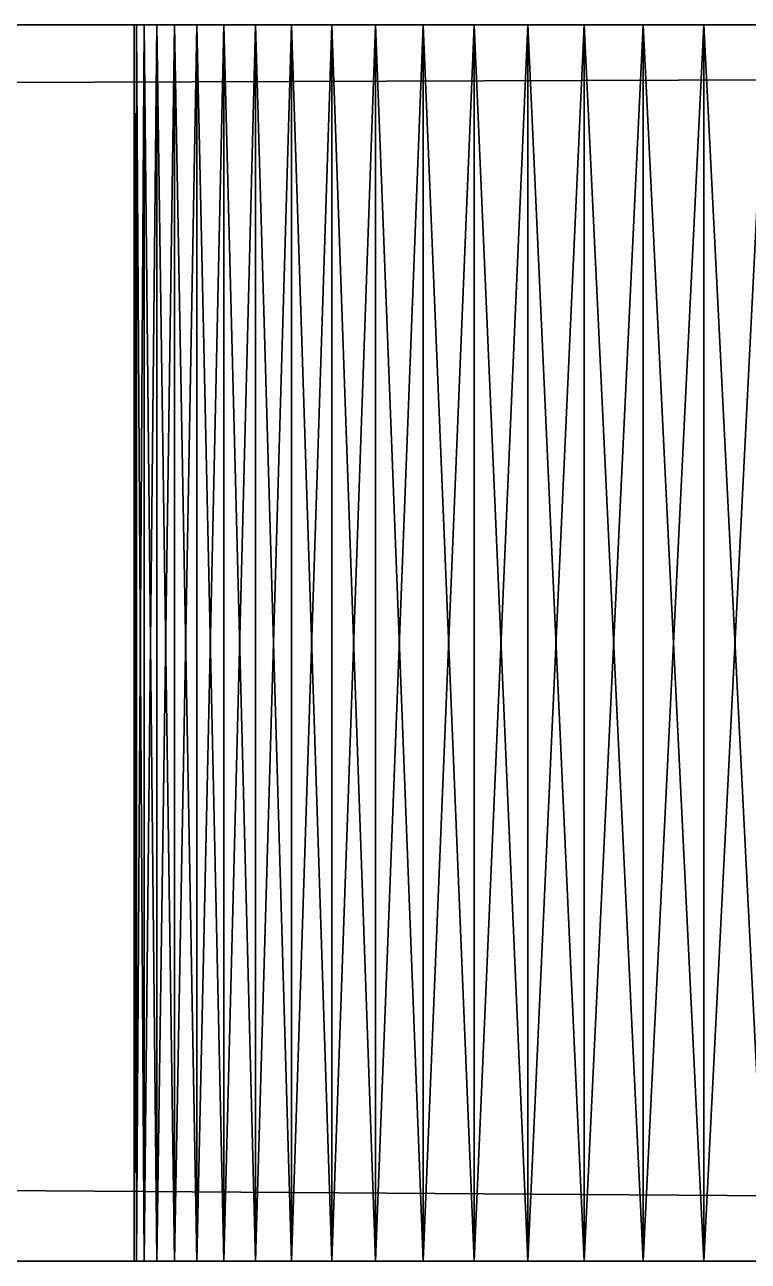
# Model space of a CAD drawing. Extents: x -23571 to -21677, y -4615 to -3990.
# Drawn here: x -21761.49 to -21757.98, y -4267.38 to -4261.38 of the extents above; entities that cross this region are included whole.
import ezdxf

# ---------------------------------------------------------------- set-up
doc = ezdxf.new("R2010")
doc.units = 0
doc.header["$MEASUREMENT"] = 0
doc.layers.add('ARCHITEKTURA_OBECN_', color=7, linetype='CONTINUOUS')

# ---------------------------------------------------------------- blocks, each defined once
blk = doc.blocks.new('*X4')
at = {"layer": 'ARCHITEKTURA_OBECN_', "color": 0, "linetype": 'Continuous'}
mesh = blk.add_polyface(dxfattribs=at)
corners = [(-21755.7227, -4261.3807, -230.6795), (-21756.025, -4261.3807, -230.5943), (-21713.9588, -4261.3807, -214.4837), (-21756.3331, -4261.3807, -230.533), (-21756.645, -4261.3807, -230.4961), (-21756.9588, -4261.3807, -230.4837), (-21757.2726, -4261.3807, -230.4961), (-21757.5845, -4261.3807, -230.533), (-21757.8926, -4261.3807, -230.5943), (-21758.1949, -4261.3807, -230.6795), (-22544.9588, -4261.3807, -214.4837), (-21758.4895, -4261.3807, -230.7882), (-21758.7748, -4261.3807, -230.9197), (-21759.0488, -4261.3807, -231.0732), (-21759.3099, -4261.3807, -231.2477), (-21759.5566, -4261.3807, -231.4421), (-21759.7872, -4261.3807, -231.6553), (-21760.0004, -4261.3807, -231.8859), (-21760.1949, -4261.3807, -232.1326), (-21760.3693, -4261.3807, -232.3937), (-21760.5228, -4261.3807, -232.6678), (-21760.6543, -4261.3807, -232.953), (-21760.763, -4261.3807, -233.2477), (-21760.8483, -4261.3807, -233.5499), (-21760.9095, -4261.3807, -233.858), (-21760.9465, -4261.3807, -234.1699), (-22544.9588, -4261.3807, -216.4837), (-21760.9588, -4261.3807, -234.4837), (-23450.9588, -4261.3807, -254.4837), (-21760.9465, -4261.3807, -234.7976), (-21760.9095, -4261.3807, -235.1095), (-21760.8483, -4261.3807, -235.4175), (-21760.763, -4261.3807, -235.7198), (-21760.6543, -4261.3807, -236.0145), (-21760.5228, -4261.3807, -236.2997), (-21760.3693, -4261.3807, -236.5737), (-21760.1949, -4261.3807, -236.8349), (-21760.0004, -4261.3807, -237.0815), (-21759.7872, -4261.3807, -237.3122), (-21759.5566, -4261.3807, -237.5254), (-21759.3099, -4261.3807, -237.7198), (-21759.0488, -4261.3807, -237.8943), (-21758.7748, -4261.3807, -238.0478), (-21758.4895, -4261.3807, -238.1792), (-21758.1949, -4261.3807, -238.288), (-21757.8926, -4261.3807, -238.3732), (-21757.5845, -4261.3807, -238.4345), (-21757.2726, -4261.3807, -238.4714), (-21678.9588, -4261.3807, -254.4837)]
mesh.append_faces([[corners[k] for k in face] for face in [(26, 27, 28)]], dxfattribs={"vtx0": -1, "vtx1": -1, "vtx2": -1, "color": 0})
mesh.append_faces([[corners[k] for k in face] for face in [(10, 25, 27), (47, 48, 28)]], dxfattribs={"vtx0": -1, "vtx2": -1, "color": 0})
mesh.append_faces([[corners[k] for k in face] for face in [(0, 1, 2), (1, 3, 2), (3, 4, 2), (4, 5, 2), (5, 6, 2), (6, 7, 2), (7, 8, 2), (8, 9, 2), (10, 2, 9), (9, 11, 10), (11, 12, 10), (12, 13, 10), (13, 14, 10), (14, 15, 10), (15, 16, 10), (16, 17, 10), (17, 18, 10), (18, 19, 10), (19, 20, 10), (20, 21, 10), (21, 22, 10), (22, 23, 10), (23, 24, 10), (24, 25, 10), (26, 10, 27), (27, 29, 28), (29, 30, 28), (30, 31, 28), (31, 32, 28), (32, 33, 28), (33, 34, 28), (34, 35, 28), (35, 36, 28), (36, 37, 28), (37, 38, 28), (38, 39, 28), (39, 40, 28), (40, 41, 28), (41, 42, 28), (42, 43, 28), (43, 44, 28), (44, 45, 28), (45, 46, 28), (46, 47, 28)]], dxfattribs={"vtx1": -1, "vtx2": -1, "color": 0})
mesh = blk.add_polyface(dxfattribs=at)
corners = [(-21678.9588, -4261.3807, -254.4837), (-21678.9588, -4267.3807, -254.4837), (-23450.9588, -4267.3807, -254.4837), (-23450.9588, -4261.3807, -254.4837)]
mesh.append_faces([[corners[k] for k in face] for face in [(3, 0, 2)]], dxfattribs={"vtx1": -1, "color": 0})
mesh.append_faces([[corners[k] for k in face] for face in [(0, 1, 2)]], dxfattribs={"vtx2": -1, "color": 0})
mesh = blk.add_polyface(dxfattribs=at)
corners = [(-22544.9588, -4261.3807, -214.4837), (-22544.9588, -4267.3807, -214.4837), (-21713.9588, -4267.3807, -214.4837), (-21713.9588, -4261.3807, -214.4837)]
mesh.append_faces([[corners[k] for k in face] for face in [(3, 0, 2)]], dxfattribs={"vtx1": -1, "color": 0})
mesh.append_faces([[corners[k] for k in face] for face in [(0, 1, 2)]], dxfattribs={"vtx2": -1, "color": 0})
mesh = blk.add_polyface(dxfattribs=at)
corners = [(-21760.9465, -4267.3807, -234.1699), (-21760.9588, -4267.3807, -234.4837), (-21760.9588, -4261.3807, -234.4837), (-21760.9465, -4261.3807, -234.1699)]
mesh.append_faces([[corners[k] for k in face] for face in [(3, 0, 2)]], dxfattribs={"vtx1": -1, "color": 0})
mesh.append_faces([[corners[k] for k in face] for face in [(0, 1, 2)]], dxfattribs={"vtx2": -1, "color": 0})
mesh = blk.add_polyface(dxfattribs=at)
corners = [(-21760.9588, -4267.3807, -234.4837), (-21760.9465, -4267.3807, -234.7976), (-21760.9465, -4261.3807, -234.7976), (-21760.9588, -4261.3807, -234.4837)]
mesh.append_faces([[corners[k] for k in face] for face in [(3, 0, 2)]], dxfattribs={"vtx1": -1, "color": 0})
mesh.append_faces([[corners[k] for k in face] for face in [(0, 1, 2)]], dxfattribs={"vtx2": -1, "color": 0})
mesh = blk.add_polyface(dxfattribs=at)
corners = [(-21760.9095, -4267.3807, -233.858), (-21760.9465, -4267.3807, -234.1699), (-21760.9465, -4261.3807, -234.1699), (-21760.9095, -4261.3807, -233.858)]
mesh.append_faces([[corners[k] for k in face] for face in [(3, 0, 2)]], dxfattribs={"vtx1": -1, "color": 0})
mesh.append_faces([[corners[k] for k in face] for face in [(0, 1, 2)]], dxfattribs={"vtx2": -1, "color": 0})
mesh = blk.add_polyface(dxfattribs=at)
corners = [(-21760.9465, -4267.3807, -234.7976), (-21760.9095, -4267.3807, -235.1095), (-21760.9095, -4261.3807, -235.1095), (-21760.9465, -4261.3807, -234.7976)]
mesh.append_faces([[corners[k] for k in face] for face in [(3, 0, 2)]], dxfattribs={"vtx1": -1, "color": 0})
mesh.append_faces([[corners[k] for k in face] for face in [(0, 1, 2)]], dxfattribs={"vtx2": -1, "color": 0})
mesh = blk.add_polyface(dxfattribs=at)
corners = [(-21760.8483, -4267.3807, -233.5499), (-21760.9095, -4267.3807, -233.858), (-21760.9095, -4261.3807, -233.858), (-21760.8483, -4261.3807, -233.5499)]
mesh.append_faces([[corners[k] for k in face] for face in [(3, 0, 2)]], dxfattribs={"vtx1": -1, "color": 0})
mesh.append_faces([[corners[k] for k in face] for face in [(0, 1, 2)]], dxfattribs={"vtx2": -1, "color": 0})
mesh = blk.add_polyface(dxfattribs=at)
corners = [(-21760.9095, -4267.3807, -235.1095), (-21760.8483, -4267.3807, -235.4175), (-21760.8483, -4261.3807, -235.4175), (-21760.9095, -4261.3807, -235.1095)]
mesh.append_faces([[corners[k] for k in face] for face in [(3, 0, 2)]], dxfattribs={"vtx1": -1, "color": 0})
mesh.append_faces([[corners[k] for k in face] for face in [(0, 1, 2)]], dxfattribs={"vtx2": -1, "color": 0})
mesh = blk.add_polyface(dxfattribs=at)
corners = [(-21760.763, -4267.3807, -233.2477), (-21760.8483, -4267.3807, -233.5499), (-21760.8483, -4261.3807, -233.5499), (-21760.763, -4261.3807, -233.2477)]
mesh.append_faces([[corners[k] for k in face] for face in [(3, 0, 2)]], dxfattribs={"vtx1": -1, "color": 0})
mesh.append_faces([[corners[k] for k in face] for face in [(0, 1, 2)]], dxfattribs={"vtx2": -1, "color": 0})
mesh = blk.add_polyface(dxfattribs=at)
corners = [(-21760.8483, -4267.3807, -235.4175), (-21760.763, -4267.3807, -235.7198), (-21760.763, -4261.3807, -235.7198), (-21760.8483, -4261.3807, -235.4175)]
mesh.append_faces([[corners[k] for k in face] for face in [(3, 0, 2)]], dxfattribs={"vtx1": -1, "color": 0})
mesh.append_faces([[corners[k] for k in face] for face in [(0, 1, 2)]], dxfattribs={"vtx2": -1, "color": 0})
mesh = blk.add_polyface(dxfattribs=at)
corners = [(-21760.6543, -4267.3807, -232.953), (-21760.763, -4267.3807, -233.2477), (-21760.763, -4261.3807, -233.2477), (-21760.6543, -4261.3807, -232.953)]
mesh.append_faces([[corners[k] for k in face] for face in [(3, 0, 2)]], dxfattribs={"vtx1": -1, "color": 0})
mesh.append_faces([[corners[k] for k in face] for face in [(0, 1, 2)]], dxfattribs={"vtx2": -1, "color": 0})
mesh = blk.add_polyface(dxfattribs=at)
corners = [(-21760.763, -4267.3807, -235.7198), (-21760.6543, -4267.3807, -236.0145), (-21760.6543, -4261.3807, -236.0145), (-21760.763, -4261.3807, -235.7198)]
mesh.append_faces([[corners[k] for k in face] for face in [(3, 0, 2)]], dxfattribs={"vtx1": -1, "color": 0})
mesh.append_faces([[corners[k] for k in face] for face in [(0, 1, 2)]], dxfattribs={"vtx2": -1, "color": 0})
mesh = blk.add_polyface(dxfattribs=at)
corners = [(-21760.5228, -4267.3807, -232.6678), (-21760.6543, -4267.3807, -232.953), (-21760.6543, -4261.3807, -232.953), (-21760.5228, -4261.3807, -232.6678)]
mesh.append_faces([[corners[k] for k in face] for face in [(3, 0, 2)]], dxfattribs={"vtx1": -1, "color": 0})
mesh.append_faces([[corners[k] for k in face] for face in [(0, 1, 2)]], dxfattribs={"vtx2": -1, "color": 0})
mesh = blk.add_polyface(dxfattribs=at)
corners = [(-21760.6543, -4267.3807, -236.0145), (-21760.5228, -4267.3807, -236.2997), (-21760.5228, -4261.3807, -236.2997), (-21760.6543, -4261.3807, -236.0145)]
mesh.append_faces([[corners[k] for k in face] for face in [(3, 0, 2)]], dxfattribs={"vtx1": -1, "color": 0})
mesh.append_faces([[corners[k] for k in face] for face in [(0, 1, 2)]], dxfattribs={"vtx2": -1, "color": 0})
mesh = blk.add_polyface(dxfattribs=at)
corners = [(-21760.3693, -4267.3807, -232.3937), (-21760.5228, -4267.3807, -232.6678), (-21760.5228, -4261.3807, -232.6678), (-21760.3693, -4261.3807, -232.3937)]
mesh.append_faces([[corners[k] for k in face] for face in [(3, 0, 2)]], dxfattribs={"vtx1": -1, "color": 0})
mesh.append_faces([[corners[k] for k in face] for face in [(0, 1, 2)]], dxfattribs={"vtx2": -1, "color": 0})
mesh = blk.add_polyface(dxfattribs=at)
corners = [(-21760.5228, -4267.3807, -236.2997), (-21760.3693, -4267.3807, -236.5737), (-21760.3693, -4261.3807, -236.5737), (-21760.5228, -4261.3807, -236.2997)]
mesh.append_faces([[corners[k] for k in face] for face in [(3, 0, 2)]], dxfattribs={"vtx1": -1, "color": 0})
mesh.append_faces([[corners[k] for k in face] for face in [(0, 1, 2)]], dxfattribs={"vtx2": -1, "color": 0})
mesh = blk.add_polyface(dxfattribs=at)
corners = [(-21760.1949, -4267.3807, -232.1326), (-21760.3693, -4267.3807, -232.3937), (-21760.3693, -4261.3807, -232.3937), (-21760.1949, -4261.3807, -232.1326)]
mesh.append_faces([[corners[k] for k in face] for face in [(3, 0, 2)]], dxfattribs={"vtx1": -1, "color": 0})
mesh.append_faces([[corners[k] for k in face] for face in [(0, 1, 2)]], dxfattribs={"vtx2": -1, "color": 0})
mesh = blk.add_polyface(dxfattribs=at)
corners = [(-21760.3693, -4267.3807, -236.5737), (-21760.1949, -4267.3807, -236.8349), (-21760.1949, -4261.3807, -236.8349), (-21760.3693, -4261.3807, -236.5737)]
mesh.append_faces([[corners[k] for k in face] for face in [(3, 0, 2)]], dxfattribs={"vtx1": -1, "color": 0})
mesh.append_faces([[corners[k] for k in face] for face in [(0, 1, 2)]], dxfattribs={"vtx2": -1, "color": 0})
mesh = blk.add_polyface(dxfattribs=at)
corners = [(-21760.0004, -4267.3807, -231.8859), (-21760.1949, -4267.3807, -232.1326), (-21760.1949, -4261.3807, -232.1326), (-21760.0004, -4261.3807, -231.8859)]
mesh.append_faces([[corners[k] for k in face] for face in [(3, 0, 2)]], dxfattribs={"vtx1": -1, "color": 0})
mesh.append_faces([[corners[k] for k in face] for face in [(0, 1, 2)]], dxfattribs={"vtx2": -1, "color": 0})
mesh = blk.add_polyface(dxfattribs=at)
corners = [(-21760.1949, -4267.3807, -236.8349), (-21760.0004, -4267.3807, -237.0815), (-21760.0004, -4261.3807, -237.0815), (-21760.1949, -4261.3807, -236.8349)]
mesh.append_faces([[corners[k] for k in face] for face in [(3, 0, 2)]], dxfattribs={"vtx1": -1, "color": 0})
mesh.append_faces([[corners[k] for k in face] for face in [(0, 1, 2)]], dxfattribs={"vtx2": -1, "color": 0})
mesh = blk.add_polyface(dxfattribs=at)
corners = [(-21759.7872, -4267.3807, -231.6553), (-21760.0004, -4267.3807, -231.8859), (-21760.0004, -4261.3807, -231.8859), (-21759.7872, -4261.3807, -231.6553)]
mesh.append_faces([[corners[k] for k in face] for face in [(3, 0, 2)]], dxfattribs={"vtx1": -1, "color": 0})
mesh.append_faces([[corners[k] for k in face] for face in [(0, 1, 2)]], dxfattribs={"vtx2": -1, "color": 0})
mesh = blk.add_polyface(dxfattribs=at)
corners = [(-21760.0004, -4267.3807, -237.0815), (-21759.7872, -4267.3807, -237.3122), (-21759.7872, -4261.3807, -237.3122), (-21760.0004, -4261.3807, -237.0815)]
mesh.append_faces([[corners[k] for k in face] for face in [(3, 0, 2)]], dxfattribs={"vtx1": -1, "color": 0})
mesh.append_faces([[corners[k] for k in face] for face in [(0, 1, 2)]], dxfattribs={"vtx2": -1, "color": 0})
mesh = blk.add_polyface(dxfattribs=at)
corners = [(-21759.5566, -4267.3807, -231.4421), (-21759.7872, -4267.3807, -231.6553), (-21759.7872, -4261.3807, -231.6553), (-21759.5566, -4261.3807, -231.4421)]
mesh.append_faces([[corners[k] for k in face] for face in [(3, 0, 2)]], dxfattribs={"vtx1": -1, "color": 0})
mesh.append_faces([[corners[k] for k in face] for face in [(0, 1, 2)]], dxfattribs={"vtx2": -1, "color": 0})
mesh = blk.add_polyface(dxfattribs=at)
corners = [(-21759.7872, -4267.3807, -237.3122), (-21759.5566, -4267.3807, -237.5254), (-21759.5566, -4261.3807, -237.5254), (-21759.7872, -4261.3807, -237.3122)]
mesh.append_faces([[corners[k] for k in face] for face in [(3, 0, 2)]], dxfattribs={"vtx1": -1, "color": 0})
mesh.append_faces([[corners[k] for k in face] for face in [(0, 1, 2)]], dxfattribs={"vtx2": -1, "color": 0})
mesh = blk.add_polyface(dxfattribs=at)
corners = [(-21759.3099, -4267.3807, -231.2477), (-21759.5566, -4267.3807, -231.4421), (-21759.5566, -4261.3807, -231.4421), (-21759.3099, -4261.3807, -231.2477)]
mesh.append_faces([[corners[k] for k in face] for face in [(3, 0, 2)]], dxfattribs={"vtx1": -1, "color": 0})
mesh.append_faces([[corners[k] for k in face] for face in [(0, 1, 2)]], dxfattribs={"vtx2": -1, "color": 0})
mesh = blk.add_polyface(dxfattribs=at)
corners = [(-21759.5566, -4267.3807, -237.5254), (-21759.3099, -4267.3807, -237.7198), (-21759.3099, -4261.3807, -237.7198), (-21759.5566, -4261.3807, -237.5254)]
mesh.append_faces([[corners[k] for k in face] for face in [(3, 0, 2)]], dxfattribs={"vtx1": -1, "color": 0})
mesh.append_faces([[corners[k] for k in face] for face in [(0, 1, 2)]], dxfattribs={"vtx2": -1, "color": 0})
mesh = blk.add_polyface(dxfattribs=at)
corners = [(-21759.0488, -4267.3807, -231.0732), (-21759.3099, -4267.3807, -231.2477), (-21759.3099, -4261.3807, -231.2477), (-21759.0488, -4261.3807, -231.0732)]
mesh.append_faces([[corners[k] for k in face] for face in [(3, 0, 2)]], dxfattribs={"vtx1": -1, "color": 0})
mesh.append_faces([[corners[k] for k in face] for face in [(0, 1, 2)]], dxfattribs={"vtx2": -1, "color": 0})
mesh = blk.add_polyface(dxfattribs=at)
corners = [(-21759.3099, -4267.3807, -237.7198), (-21759.0488, -4267.3807, -237.8943), (-21759.0488, -4261.3807, -237.8943), (-21759.3099, -4261.3807, -237.7198)]
mesh.append_faces([[corners[k] for k in face] for face in [(3, 0, 2)]], dxfattribs={"vtx1": -1, "color": 0})
mesh.append_faces([[corners[k] for k in face] for face in [(0, 1, 2)]], dxfattribs={"vtx2": -1, "color": 0})
mesh = blk.add_polyface(dxfattribs=at)
corners = [(-21758.7748, -4267.3807, -230.9197), (-21759.0488, -4267.3807, -231.0732), (-21759.0488, -4261.3807, -231.0732), (-21758.7748, -4261.3807, -230.9197)]
mesh.append_faces([[corners[k] for k in face] for face in [(3, 0, 2)]], dxfattribs={"vtx1": -1, "color": 0})
mesh.append_faces([[corners[k] for k in face] for face in [(0, 1, 2)]], dxfattribs={"vtx2": -1, "color": 0})
mesh = blk.add_polyface(dxfattribs=at)
corners = [(-21759.0488, -4267.3807, -237.8943), (-21758.7748, -4267.3807, -238.0478), (-21758.7748, -4261.3807, -238.0478), (-21759.0488, -4261.3807, -237.8943)]
mesh.append_faces([[corners[k] for k in face] for face in [(3, 0, 2)]], dxfattribs={"vtx1": -1, "color": 0})
mesh.append_faces([[corners[k] for k in face] for face in [(0, 1, 2)]], dxfattribs={"vtx2": -1, "color": 0})
mesh = blk.add_polyface(dxfattribs=at)
corners = [(-21758.4895, -4267.3807, -230.7882), (-21758.7748, -4267.3807, -230.9197), (-21758.7748, -4261.3807, -230.9197), (-21758.4895, -4261.3807, -230.7882)]
mesh.append_faces([[corners[k] for k in face] for face in [(3, 0, 2)]], dxfattribs={"vtx1": -1, "color": 0})
mesh.append_faces([[corners[k] for k in face] for face in [(0, 1, 2)]], dxfattribs={"vtx2": -1, "color": 0})
mesh = blk.add_polyface(dxfattribs=at)
corners = [(-21758.7748, -4267.3807, -238.0478), (-21758.4895, -4267.3807, -238.1792), (-21758.4895, -4261.3807, -238.1792), (-21758.7748, -4261.3807, -238.0478)]
mesh.append_faces([[corners[k] for k in face] for face in [(3, 0, 2)]], dxfattribs={"vtx1": -1, "color": 0})
mesh.append_faces([[corners[k] for k in face] for face in [(0, 1, 2)]], dxfattribs={"vtx2": -1, "color": 0})
mesh = blk.add_polyface(dxfattribs=at)
corners = [(-21758.1949, -4267.3807, -230.6795), (-21758.4895, -4267.3807, -230.7882), (-21758.4895, -4261.3807, -230.7882), (-21758.1949, -4261.3807, -230.6795)]
mesh.append_faces([[corners[k] for k in face] for face in [(3, 0, 2)]], dxfattribs={"vtx1": -1, "color": 0})
mesh.append_faces([[corners[k] for k in face] for face in [(0, 1, 2)]], dxfattribs={"vtx2": -1, "color": 0})
mesh = blk.add_polyface(dxfattribs=at)
corners = [(-21758.4895, -4267.3807, -238.1792), (-21758.1949, -4267.3807, -238.288), (-21758.1949, -4261.3807, -238.288), (-21758.4895, -4261.3807, -238.1792)]
mesh.append_faces([[corners[k] for k in face] for face in [(3, 0, 2)]], dxfattribs={"vtx1": -1, "color": 0})
mesh.append_faces([[corners[k] for k in face] for face in [(0, 1, 2)]], dxfattribs={"vtx2": -1, "color": 0})
mesh = blk.add_polyface(dxfattribs=at)
corners = [(-21757.8926, -4267.3807, -230.5943), (-21758.1949, -4267.3807, -230.6795), (-21758.1949, -4261.3807, -230.6795), (-21757.8926, -4261.3807, -230.5943)]
mesh.append_faces([[corners[k] for k in face] for face in [(3, 0, 2)]], dxfattribs={"vtx1": -1, "color": 0})
mesh.append_faces([[corners[k] for k in face] for face in [(0, 1, 2)]], dxfattribs={"vtx2": -1, "color": 0})
mesh = blk.add_polyface(dxfattribs=at)
corners = [(-21758.1949, -4267.3807, -238.288), (-21757.8926, -4267.3807, -238.3732), (-21757.8926, -4261.3807, -238.3732), (-21758.1949, -4261.3807, -238.288)]
mesh.append_faces([[corners[k] for k in face] for face in [(3, 0, 2)]], dxfattribs={"vtx1": -1, "color": 0})
mesh.append_faces([[corners[k] for k in face] for face in [(0, 1, 2)]], dxfattribs={"vtx2": -1, "color": 0})
mesh = blk.add_polyface(dxfattribs=at)
corners = [(-22544.9588, -4267.3807, -216.4837), (-21678.9588, -4267.3807, -254.4837), (-21757.8926, -4267.3807, -238.3732), (-21758.1949, -4267.3807, -238.288), (-21758.4895, -4267.3807, -238.1792), (-21758.7748, -4267.3807, -238.0478), (-21759.0488, -4267.3807, -237.8943), (-21759.3099, -4267.3807, -237.7198), (-21759.5566, -4267.3807, -237.5254), (-21759.7872, -4267.3807, -237.3122), (-21760.0004, -4267.3807, -237.0815), (-21760.1949, -4267.3807, -236.8349), (-21760.3693, -4267.3807, -236.5737), (-21760.5228, -4267.3807, -236.2997), (-21760.6543, -4267.3807, -236.0145), (-21760.763, -4267.3807, -235.7198), (-21760.8483, -4267.3807, -235.4175), (-21760.9095, -4267.3807, -235.1095), (-21760.9465, -4267.3807, -234.7976), (-21760.9588, -4267.3807, -234.4837), (-22544.9588, -4267.3807, -214.4837), (-21760.9465, -4267.3807, -234.1699), (-21760.9095, -4267.3807, -233.858), (-21760.8483, -4267.3807, -233.5499), (-21760.763, -4267.3807, -233.2477), (-21760.6543, -4267.3807, -232.953), (-21760.5228, -4267.3807, -232.6678), (-21760.3693, -4267.3807, -232.3937), (-21760.1949, -4267.3807, -232.1326), (-21760.0004, -4267.3807, -231.8859), (-21759.7872, -4267.3807, -231.6553), (-21759.5566, -4267.3807, -231.4421), (-21759.3099, -4267.3807, -231.2477), (-21759.0488, -4267.3807, -231.0732), (-21758.7748, -4267.3807, -230.9197), (-21758.4895, -4267.3807, -230.7882), (-21758.1949, -4267.3807, -230.6795), (-21757.8926, -4267.3807, -230.5943), (-21713.9588, -4267.3807, -214.4837), (-21757.5845, -4267.3807, -230.533), (-21757.2726, -4267.3807, -230.4961), (-21756.9588, -4267.3807, -230.4837), (-21756.645, -4267.3807, -230.4961), (-21756.3331, -4267.3807, -230.533), (-21756.025, -4267.3807, -230.5943), (-21755.7227, -4267.3807, -230.6795), (-21755.4281, -4267.3807, -230.7882), (-21713.9588, -4267.3807, -216.4837), (-22584.9588, -4267.3807, -216.4837), (-23450.9588, -4267.3807, -254.4837)]
mesh.append_faces([[corners[k] for k in face] for face in [(0, 1, 2)]], dxfattribs={"vtx0": -1, "vtx1": -1, "vtx2": -1, "color": 0})
mesh.append_faces([[corners[k] for k in face] for face in [(19, 20, 0), (37, 38, 20), (48, 49, 1)]], dxfattribs={"vtx0": -1, "vtx2": -1, "color": 0})
mesh.append_faces([[corners[k] for k in face] for face in [(2, 3, 0), (3, 4, 0), (4, 5, 0), (5, 6, 0), (6, 7, 0), (7, 8, 0), (8, 9, 0), (9, 10, 0), (10, 11, 0), (11, 12, 0), (12, 13, 0), (13, 14, 0), (14, 15, 0), (15, 16, 0), (16, 17, 0), (17, 18, 0), (18, 19, 0), (19, 21, 20), (21, 22, 20), (22, 23, 20), (23, 24, 20), (24, 25, 20), (25, 26, 20), (26, 27, 20), (27, 28, 20), (28, 29, 20), (29, 30, 20), (30, 31, 20), (31, 32, 20), (32, 33, 20), (33, 34, 20), (34, 35, 20), (35, 36, 20), (36, 37, 20), (37, 39, 38), (39, 40, 38), (40, 41, 38), (41, 42, 38), (42, 43, 38), (43, 44, 38), (44, 45, 38), (45, 46, 47), (0, 48, 1)]], dxfattribs={"vtx1": -1, "vtx2": -1, "color": 0})

msp = doc.modelspace()

# ---------------------------------------------------------------- block references
at = {"layer": 'ARCHITEKTURA_OBECN_', "color": 0, "linetype": 'Continuous'}
msp.add_blockref('*X4', (0, 0), dxfattribs=at)

doc.saveas('drawing.dxf')
